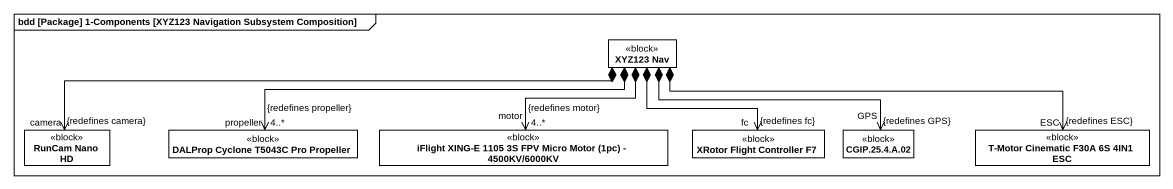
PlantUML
@startuml
mainframe bdd [Package] 1-Components [XYZ123 Navigation Subsystem Composition]
hide circle
hide empty members
class "XYZ123 Nav" as XYZ123_Nav <<block>>
class "RunCam Nano HD" as RunCam_Nano_HD <<block>>
class "DALProp Cyclone T5043C Pro Propeller" as DALProp_Cyclone_T5043C_Pro <<block>>
class "iFlight XING-E 1105 3S FPV Micro Motor (1pc) - 4500KV/6000KV" as iFlight_XING_E_1105_3S_FPV <<block>>
class "XRotor Flight Controller F7" as XRotor_Flight_Controller_F7 <<block>>
class "CGIP.25.4.A.02" as CGIP_25_4_A_02 <<block>>
class "T-Motor Cinematic F30A 6S 4IN1 ESC" as T_Motor_Cinematic_F30A_6S <<block>>
RunCam_Nano_HD "camera\n{redefines camera}" <-right-* XYZ123_Nav
DALProp_Cyclone_T5043C_Pro "propeller\n4..*\n{redefines propeller}" <-right-* XYZ123_Nav
iFlight_XING_E_1105_3S_FPV "motor\n4..*\n{redefines motor}" <-up-* XYZ123_Nav
XRotor_Flight_Controller_F7 "fc\n{redefines fc}" <-up-* XYZ123_Nav
CGIP_25_4_A_02 "GPS\n{redefines GPS}" <-left-* XYZ123_Nav
T_Motor_Cinematic_F30A_6S "ESC\n{redefines ESC}" <-left-* XYZ123_Nav
@enduml
